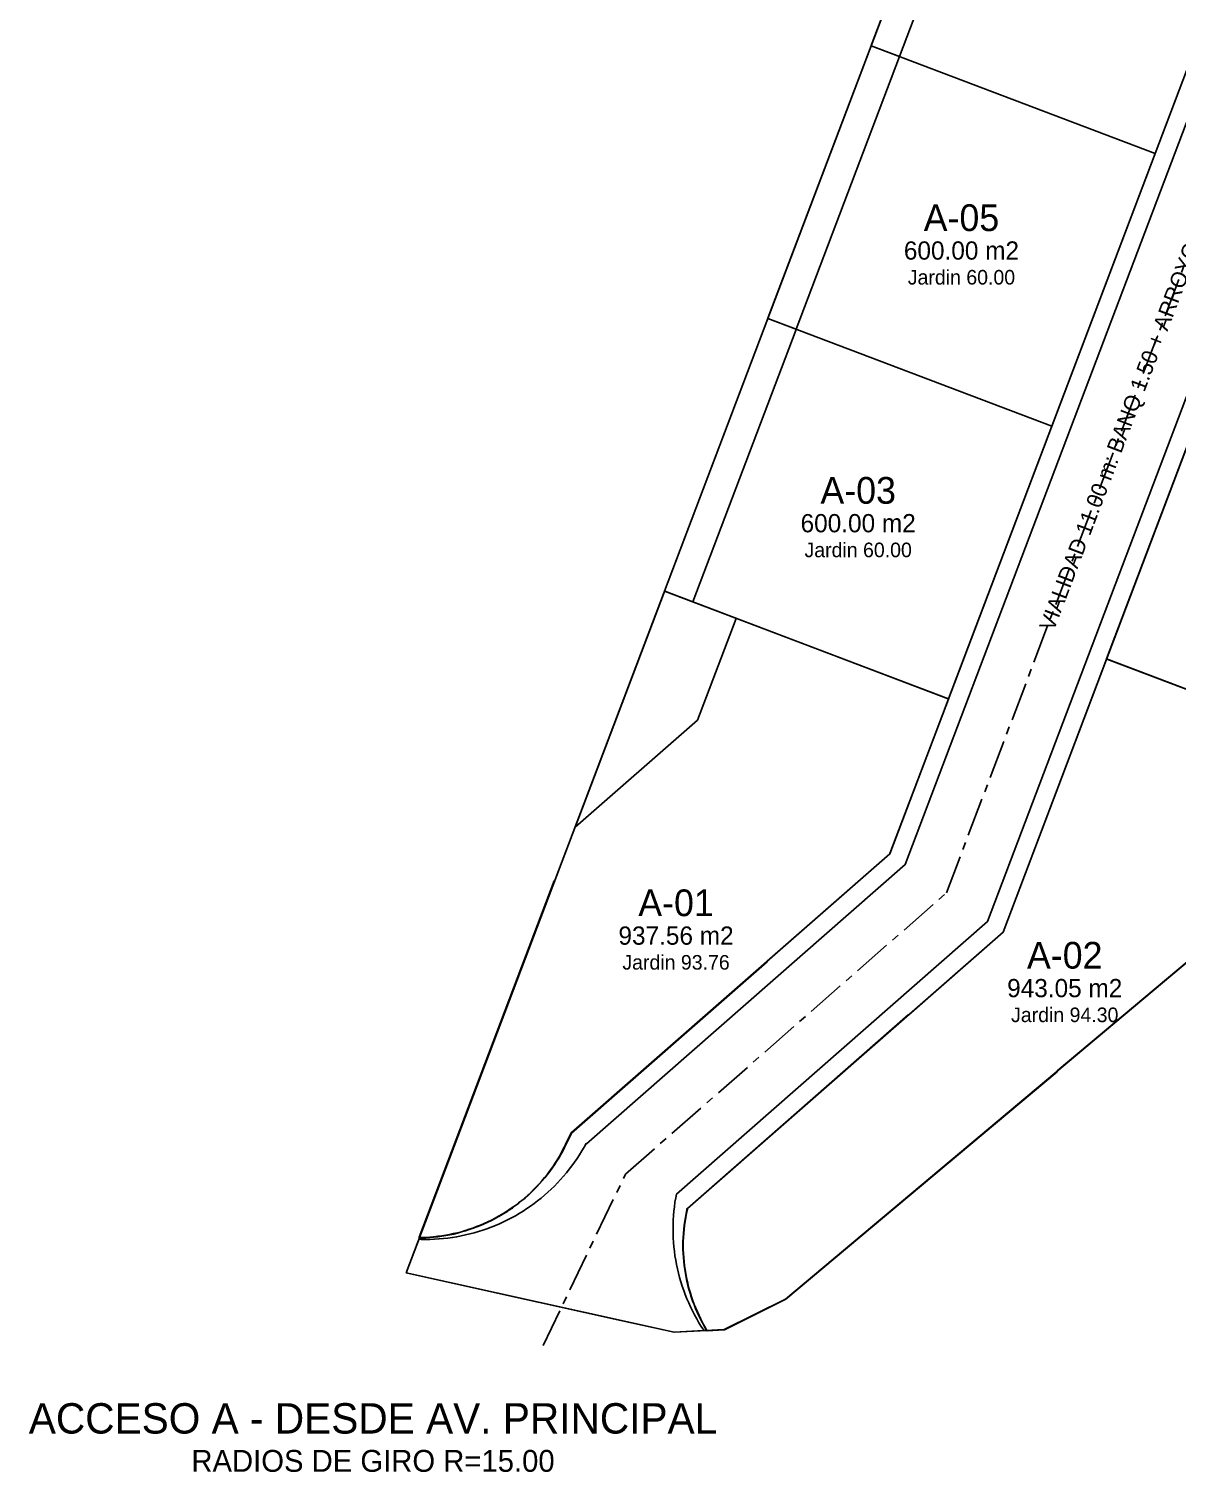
# Model space of a CAD drawing. Header units: metres. Extents: x 357848 to 358234, y 2285108 to 2285465.
# Drawn here: x 357848.2 to 357942.7, y 2285108.2 to 2285227 of the extents above; entities that cross this region are included whole.
import ezdxf
from ezdxf.enums import TextEntityAlignment as Align

# ---------------------------------------------------------------- set-up
doc = ezdxf.new("R2010")
doc.units = ezdxf.units.M
doc.linetypes.add('CENTER', pattern=[5.08, 3.175, -0.635, 0.635, -0.635])
for name, color, linetype in [('ACCESO', 1, 'Continuous'), ('JARDIN-DONACION-10', 3, 'Continuous'), ('LOTES', 2, 'Continuous'), ('LOTES-GRANDES', 6, 'Continuous'), ('POLIGONO', 5, 'Continuous'), ('TEXTO', 7, 'Continuous'), ('VIAL-ARROYO', 8, 'Continuous'), ('VIAL-DERECHO-VIA', 9, 'Continuous'), ('VIAL-EJE', 1, 'Continuous')]:
    doc.layers.add(name, color=color, linetype=linetype)

msp = doc.modelspace()

# ---------------------------------------------------------------- linework, layer by layer
at = {"layer": 'JARDIN-DONACION-10'}
msp.add_lwpolyline([(357928.39, 2285247.11), (357919.89, 2285224.69), (357919.89, 2285224.68), (357919.89, 2285224.68), (357919.89, 2285224.68), (357919.89, 2285224.68), (357919.89, 2285224.68), (357919.89, 2285224.68), (357919.89, 2285224.68), (357919.89, 2285224.68), (357919.89, 2285224.68), (357919.88, 2285224.68), (357919.88, 2285224.68), (357919.88, 2285224.68), (357919.88, 2285224.68), (357919.88, 2285224.68), (357919.88, 2285224.68), (357919.88, 2285224.68), (357917.56, 2285225.56), (357917.56, 2285225.56), (357917.56, 2285225.56), (357917.56, 2285225.56), (357917.56, 2285225.56), (357917.56, 2285225.56), (357917.56, 2285225.56), (357917.56, 2285225.56), (357917.55, 2285225.56), (357917.55, 2285225.56), (357917.55, 2285225.56), (357917.55, 2285225.57), (357917.55, 2285225.57), (357917.55, 2285225.57), (357917.55, 2285225.57), (357917.55, 2285225.57), (357917.55, 2285225.57), (357917.55, 2285225.57), (357926.05, 2285248)], dxfattribs=at)
for points in [[(357909.05, 2285203.11), (357909.05, 2285203.11), (357909.05, 2285203.12), (357909.05, 2285203.12), (357909.05, 2285203.12), (357909.05, 2285203.12), (357909.05, 2285203.12), (357909.05, 2285203.12), (357909.05, 2285203.12), (357909.05, 2285203.12), (357909.05, 2285203.12), (357909.05, 2285203.12), (357909.05, 2285203.12), (357909.05, 2285203.12), (357909.05, 2285203.13), (357909.05, 2285203.13), (357909.05, 2285203.13), (357917.55, 2285225.55), (357917.55, 2285225.55), (357917.55, 2285225.55), (357917.55, 2285225.56), (357917.55, 2285225.56), (357917.55, 2285225.56), (357917.55, 2285225.56), (357917.55, 2285225.56), (357917.55, 2285225.56), (357917.55, 2285225.56), (357917.55, 2285225.56), (357917.55, 2285225.56), (357917.56, 2285225.56), (357917.56, 2285225.56), (357917.56, 2285225.56), (357917.56, 2285225.56), (357917.56, 2285225.56), (357919.88, 2285224.68), (357919.88, 2285224.68), (357919.88, 2285224.68), (357919.88, 2285224.68), (357919.88, 2285224.68), (357919.88, 2285224.68), (357919.88, 2285224.68), (357919.88, 2285224.68), (357919.88, 2285224.67), (357919.88, 2285224.67), (357919.88, 2285224.67), (357919.88, 2285224.67), (357919.88, 2285224.67), (357919.88, 2285224.67), (357919.88, 2285224.67), (357919.88, 2285224.67), (357919.88, 2285224.67), (357911.39, 2285202.24), (357911.39, 2285202.24), (357911.38, 2285202.24), (357911.38, 2285202.24), (357911.38, 2285202.24), (357911.38, 2285202.24), (357911.38, 2285202.24), (357911.38, 2285202.24), (357911.38, 2285202.24), (357911.38, 2285202.24), (357911.38, 2285202.23), (357911.38, 2285202.23), (357911.38, 2285202.23), (357911.38, 2285202.23), (357911.37, 2285202.23), (357911.37, 2285202.23), (357911.37, 2285202.24), (357909.05, 2285203.11)], [(357900.55, 2285180.67), (357900.55, 2285180.67), (357900.55, 2285180.67), (357900.54, 2285180.67), (357900.54, 2285180.67), (357900.54, 2285180.67), (357900.54, 2285180.67), (357900.54, 2285180.68), (357900.54, 2285180.68), (357900.54, 2285180.68), (357900.54, 2285180.68), (357900.54, 2285180.68), (357900.54, 2285180.68), (357900.54, 2285180.68), (357900.54, 2285180.68), (357900.54, 2285180.68), (357900.54, 2285180.68), (357909.04, 2285203.11), (357909.04, 2285203.11), (357909.04, 2285203.11), (357909.04, 2285203.11), (357909.04, 2285203.11), (357909.04, 2285203.11), (357909.04, 2285203.11), (357909.04, 2285203.11), (357909.05, 2285203.11), (357909.05, 2285203.11), (357909.05, 2285203.11), (357909.05, 2285203.11), (357909.05, 2285203.11), (357909.05, 2285203.11), (357909.05, 2285203.11), (357909.05, 2285203.11), (357909.05, 2285203.11), (357911.37, 2285202.24), (357911.37, 2285202.24), (357911.37, 2285202.23), (357911.37, 2285202.23), (357911.38, 2285202.23), (357911.38, 2285202.23), (357911.38, 2285202.23), (357911.38, 2285202.23), (357911.38, 2285202.23), (357911.38, 2285202.23), (357911.38, 2285202.23), (357911.38, 2285202.23), (357911.38, 2285202.23), (357911.38, 2285202.23), (357911.38, 2285202.22), (357911.38, 2285202.22), (357911.38, 2285202.22), (357902.88, 2285179.8), (357902.88, 2285179.8), (357902.88, 2285179.8), (357902.88, 2285179.8), (357902.88, 2285179.79), (357902.88, 2285179.79), (357902.88, 2285179.79), (357902.88, 2285179.79), (357902.87, 2285179.79), (357902.87, 2285179.79), (357902.87, 2285179.79), (357902.87, 2285179.79), (357902.87, 2285179.79), (357902.87, 2285179.79), (357902.87, 2285179.79), (357902.87, 2285179.79), (357902.87, 2285179.79), (357900.55, 2285180.67)], [(357893.2, 2285161.25), (357893.2, 2285161.25), (357893.19, 2285161.25), (357893.19, 2285161.25), (357893.19, 2285161.25), (357893.19, 2285161.25), (357893.19, 2285161.25), (357893.19, 2285161.25), (357893.19, 2285161.25), (357893.19, 2285161.25), (357893.19, 2285161.25), (357893.19, 2285161.25), (357893.19, 2285161.25), (357893.18, 2285161.25), (357893.18, 2285161.25), (357893.18, 2285161.25), (357893.18, 2285161.25), (357893.18, 2285161.25), (357893.18, 2285161.25), (357893.18, 2285161.25), (357893.18, 2285161.25), (357893.18, 2285161.25), (357893.18, 2285161.26), (357893.18, 2285161.26), (357893.18, 2285161.26), (357893.18, 2285161.26), (357893.18, 2285161.26), (357893.18, 2285161.26), (357900.53, 2285180.66), (357900.53, 2285180.66), (357900.53, 2285180.66), (357900.53, 2285180.66), (357900.53, 2285180.66), (357900.53, 2285180.66), (357900.53, 2285180.66), (357900.53, 2285180.66), (357900.53, 2285180.66), (357900.54, 2285180.66), (357900.54, 2285180.66), (357900.54, 2285180.66), (357900.54, 2285180.66), (357900.54, 2285180.66), (357900.54, 2285180.67), (357900.54, 2285180.67), (357900.54, 2285180.67), (357900.54, 2285180.67), (357900.54, 2285180.67), (357900.54, 2285180.67), (357900.54, 2285180.67), (357900.55, 2285180.67), (357900.55, 2285180.67), (357900.55, 2285180.67), (357900.55, 2285180.67), (357900.55, 2285180.67), (357900.55, 2285180.67), (357900.55, 2285180.67), (357900.55, 2285180.67), (357900.55, 2285180.67), (357900.55, 2285180.67), (357900.56, 2285180.67), (357900.56, 2285180.67), (357900.56, 2285180.67), (357906.42, 2285178.45), (357906.42, 2285178.45), (357906.42, 2285178.44), (357906.42, 2285178.44), (357906.42, 2285178.44), (357906.42, 2285178.44), (357906.42, 2285178.44), (357906.42, 2285178.44), (357906.43, 2285178.44), (357906.43, 2285178.44), (357906.43, 2285178.44), (357906.43, 2285178.44), (357906.43, 2285178.44), (357906.43, 2285178.44), (357906.43, 2285178.43), (357906.43, 2285178.43), (357906.43, 2285178.43), (357903.25, 2285170.06), (357903.25, 2285170.06), (357903.25, 2285170.06), (357903.25, 2285170.06), (357903.25, 2285170.06), (357903.25, 2285170.06), (357893.2, 2285161.25)]]:
    msp.add_lwpolyline(points, close=True, dxfattribs=at)
at = {"layer": 'LOTES'}
for points in [[(357940.93, 2285216.7), (357917.55, 2285225.56), (357926.06, 2285248.01), (357949.43, 2285239.15), (357940.93, 2285216.7)], [(357932.42, 2285194.26), (357909.04, 2285203.12), (357917.55, 2285225.56), (357940.93, 2285216.7), (357932.42, 2285194.26)], [(357923.92, 2285171.82), (357900.54, 2285180.67), (357909.04, 2285203.12), (357932.42, 2285194.26), (357923.92, 2285171.82)], [(357945.43, 2285197.54), (357968.81, 2285188.69), (357960.3, 2285166.24), (357936.92, 2285175.1), (357945.43, 2285197.54)]]:
    msp.add_lwpolyline(points, close=True, dxfattribs=at)
at = {"layer": 'LOTES-GRANDES'}
msp.add_lwpolyline([(357880.35, 2285127.5), (357880.35, 2285127.5), (357880.35, 2285127.5), (357880.35, 2285127.5), (357880.35, 2285127.5), (357880.35, 2285127.5), (357880.35, 2285127.5), (357880.35, 2285127.5), (357880.35, 2285127.5), (357880.35, 2285127.5), (357880.35, 2285127.5), (357880.35, 2285127.5), (357891.47, 2285156.83), (357891.47, 2285156.83), (357891.47, 2285156.83), (357891.47, 2285156.83), (357891.47, 2285156.83), (357891.47, 2285156.83), (357891.47, 2285156.83), (357891.47, 2285156.83), (357891.47, 2285156.83), (357891.47, 2285156.83), (357891.47, 2285156.83), (357891.47, 2285156.83), (357891.47, 2285156.84), (357891.47, 2285156.84), (357891.47, 2285156.84), (357891.48, 2285156.84), (357891.48, 2285156.84), (357891.48, 2285156.84), (357891.48, 2285156.85), (357891.48, 2285156.85), (357891.48, 2285156.85), (357891.48, 2285156.85), (357891.49, 2285156.85), (357891.49, 2285156.85), (357891.49, 2285156.85), (357891.49, 2285156.85), (357891.49, 2285156.85), (357891.49, 2285156.85), (357891.5, 2285156.85), (357891.5, 2285156.85), (357891.5, 2285156.85), (357891.5, 2285156.86), (357891.5, 2285156.86), (357891.51, 2285156.86), (357891.51, 2285156.86), (357891.51, 2285156.86), (357891.51, 2285156.86), (357891.51, 2285156.86), (357891.51, 2285156.86), (357891.51, 2285156.86), (357891.51, 2285156.87), (357891.52, 2285156.87), (357900.53, 2285180.66), (357900.53, 2285180.66), (357900.53, 2285180.66), (357900.53, 2285180.66), (357900.54, 2285180.66), (357900.54, 2285180.66), (357900.54, 2285180.66), (357900.54, 2285180.67), (357900.54, 2285180.67), (357900.54, 2285180.67), (357900.55, 2285180.67), (357900.55, 2285180.67), (357900.55, 2285180.67), (357900.55, 2285180.67), (357900.55, 2285180.67), (357900.56, 2285180.67), (357900.56, 2285180.67), (357923.9, 2285171.82), (357923.9, 2285171.82), (357923.9, 2285171.82), (357923.9, 2285171.82), (357923.9, 2285171.82), (357923.9, 2285171.82), (357923.91, 2285171.82), (357923.91, 2285171.81), (357923.91, 2285171.81), (357923.91, 2285171.81), (357923.91, 2285171.81), (357923.91, 2285171.81), (357923.91, 2285171.8), (357923.91, 2285171.8), (357923.91, 2285171.8), (357923.91, 2285171.8), (357923.91, 2285171.8), (357919.09, 2285159.08), (357919.09, 2285159.07), (357919.09, 2285159.07), (357919.08, 2285159.07), (357919.08, 2285159.07), (357919.08, 2285159.07), (357909, 2285150.23), (357908.99, 2285150.23), (357908.99, 2285150.23), (357908.99, 2285150.23), (357908.99, 2285150.23), (357908.99, 2285150.22), (357908.99, 2285150.22), (357908.99, 2285150.22), (357908.99, 2285150.22), (357908.99, 2285150.22), (357908.99, 2285150.21), (357908.99, 2285150.21), (357908.99, 2285150.21), (357908.99, 2285150.21), (357908.99, 2285150.21), (357908.99, 2285150.2), (357908.99, 2285150.2), (357908.99, 2285150.2), (357908.99, 2285150.2), (357908.99, 2285150.2), (357908.99, 2285150.19), (357908.99, 2285150.19), (357908.99, 2285150.19), (357908.99, 2285150.19), (357908.99, 2285150.19), (357908.98, 2285150.19), (357908.98, 2285150.18), (357908.98, 2285150.18), (357908.98, 2285150.18), (357908.98, 2285150.18), (357908.98, 2285150.18), (357908.98, 2285150.18), (357908.98, 2285150.18), (357908.98, 2285150.18), (357908.98, 2285150.18), (357908.98, 2285150.18), (357908.98, 2285150.18), (357908.98, 2285150.18), (357908.98, 2285150.18), (357908.98, 2285150.18), (357908.98, 2285150.18), (357892.89, 2285136.08), (357892.88, 2285136.08), (357892.88, 2285136.08), (357892.88, 2285136.07), (357892.88, 2285136.07), (357892.42, 2285135.12), (357892.42, 2285135.12), (357892.42, 2285135.12), (357892.42, 2285135.12), (357892.42, 2285135.12), (357892.42, 2285135.12), (357892.42, 2285135.11), (357892.42, 2285135.11), (357892.42, 2285135.11), (357892.42, 2285135.11), (357892.42, 2285135.11), (357892.42, 2285135.11), (357892.42, 2285135.11), (357892.42, 2285135.11), (357892.42, 2285135.11), (357892.42, 2285135.11), (357892.42, 2285135.11), (357892.42, 2285135.11), (357892.42, 2285135.11), (357892.42, 2285135.11), (357892.42, 2285135.11), (357892.42, 2285135.11), (357892.42, 2285135.11), (357892.42, 2285135.11), (357892.42, 2285135.11), (357892.31, 2285134.89), (357892.31, 2285134.89), (357892.31, 2285134.89), (357892.31, 2285134.89), (357892.31, 2285134.89), (357892.31, 2285134.89), (357892.16, 2285134.6), (357892.16, 2285134.6), (357892.16, 2285134.6), (357892.16, 2285134.6), (357892.16, 2285134.6), (357892.16, 2285134.6), (357892, 2285134.31), (357892, 2285134.31), (357892, 2285134.31), (357892, 2285134.31), (357892, 2285134.31), (357892, 2285134.31), (357891.83, 2285134.02), (357891.83, 2285134.02), (357891.83, 2285134.02), (357891.83, 2285134.02), (357891.83, 2285134.02), (357891.83, 2285134.02), (357891.66, 2285133.74), (357891.66, 2285133.74), (357891.66, 2285133.74), (357891.66, 2285133.74), (357891.66, 2285133.74), (357891.66, 2285133.74), (357891.48, 2285133.46), (357891.48, 2285133.46), (357891.48, 2285133.46), (357891.48, 2285133.46), (357891.48, 2285133.46), (357891.48, 2285133.46), (357891.29, 2285133.19), (357891.29, 2285133.19), (357891.29, 2285133.18), (357891.29, 2285133.18), (357891.29, 2285133.18), (357891.29, 2285133.18), (357891.09, 2285132.92), (357891.09, 2285132.92), (357891.09, 2285132.92), (357891.09, 2285132.92), (357891.09, 2285132.92), (357891.09, 2285132.92), (357890.89, 2285132.65), (357890.89, 2285132.65), (357890.89, 2285132.65), (357890.89, 2285132.65), (357890.89, 2285132.65), (357890.89, 2285132.65), (357890.69, 2285132.39), (357890.69, 2285132.39), (357890.69, 2285132.39), (357890.69, 2285132.39), (357890.69, 2285132.39), (357890.68, 2285132.39), (357890.47, 2285132.14), (357890.47, 2285132.14), (357890.47, 2285132.14), (357890.47, 2285132.14), (357890.47, 2285132.14), (357890.47, 2285132.14), (357890.25, 2285131.89), (357890.25, 2285131.89), (357890.25, 2285131.89), (357890.25, 2285131.89), (357890.25, 2285131.89), (357890.25, 2285131.89), (357890.03, 2285131.65), (357890.03, 2285131.65), (357890.03, 2285131.65), (357890.03, 2285131.65), (357890.03, 2285131.65), (357890.03, 2285131.65), (357889.79, 2285131.41), (357889.79, 2285131.41), (357889.79, 2285131.41), (357889.79, 2285131.41), (357889.79, 2285131.41), (357889.79, 2285131.41), (357889.56, 2285131.18), (357889.56, 2285131.18), (357889.56, 2285131.18), (357889.56, 2285131.18), (357889.56, 2285131.18), (357889.56, 2285131.18), (357889.31, 2285130.95), (357889.31, 2285130.95), (357889.31, 2285130.95), (357889.31, 2285130.95), (357889.31, 2285130.95), (357889.31, 2285130.95), (357889.06, 2285130.73), (357889.06, 2285130.73), (357889.06, 2285130.73), (357889.06, 2285130.73), (357889.06, 2285130.73), (357889.06, 2285130.73), (357888.81, 2285130.52), (357888.81, 2285130.52), (357888.81, 2285130.52), (357888.81, 2285130.52), (357888.81, 2285130.52), (357888.81, 2285130.52), (357888.55, 2285130.31), (357888.55, 2285130.31), (357888.55, 2285130.31), (357888.55, 2285130.31), (357888.55, 2285130.31), (357888.55, 2285130.31), (357888.29, 2285130.11), (357888.29, 2285130.11), (357888.29, 2285130.11), (357888.29, 2285130.11), (357888.29, 2285130.11), (357888.29, 2285130.11), (357888.02, 2285129.91), (357888.02, 2285129.91), (357888.02, 2285129.91), (357888.02, 2285129.91), (357888.02, 2285129.91), (357888.02, 2285129.91), (357887.74, 2285129.73), (357887.74, 2285129.73), (357887.74, 2285129.73), (357887.74, 2285129.73), (357887.74, 2285129.73), (357887.74, 2285129.73), (357887.47, 2285129.54), (357887.47, 2285129.54), (357887.46, 2285129.54), (357887.46, 2285129.54), (357887.46, 2285129.54), (357887.46, 2285129.54), (357887.18, 2285129.37), (357887.18, 2285129.37), (357887.18, 2285129.37), (357887.18, 2285129.37), (357887.18, 2285129.37), (357887.18, 2285129.37), (357886.9, 2285129.2), (357886.9, 2285129.2), (357886.9, 2285129.2), (357886.9, 2285129.2), (357886.9, 2285129.2), (357886.89, 2285129.2), (357886.6, 2285129.04), (357886.6, 2285129.04), (357886.6, 2285129.04), (357886.6, 2285129.04), (357886.6, 2285129.04), (357886.6, 2285129.04), (357886.31, 2285128.89), (357886.31, 2285128.89), (357886.31, 2285128.89), (357886.31, 2285128.89), (357886.31, 2285128.89), (357886.31, 2285128.89), (357886.01, 2285128.74), (357886.01, 2285128.74), (357886.01, 2285128.74), (357886.01, 2285128.74), (357886.01, 2285128.74), (357886.01, 2285128.74), (357885.71, 2285128.61), (357885.71, 2285128.61), (357885.71, 2285128.61), (357885.71, 2285128.61), (357885.71, 2285128.61), (357885.71, 2285128.61), (357885.4, 2285128.48), (357885.4, 2285128.48), (357885.4, 2285128.48), (357885.4, 2285128.48), (357885.4, 2285128.48), (357885.4, 2285128.48), (357885.1, 2285128.35), (357885.1, 2285128.35), (357885.1, 2285128.35), (357885.1, 2285128.35), (357885.1, 2285128.35), (357885.1, 2285128.35), (357884.79, 2285128.24), (357884.79, 2285128.24), (357884.78, 2285128.24), (357884.78, 2285128.24), (357884.78, 2285128.24), (357884.78, 2285128.24), (357884.47, 2285128.13), (357884.47, 2285128.13), (357884.47, 2285128.13), (357884.47, 2285128.13), (357884.47, 2285128.13), (357884.47, 2285128.13), (357884.15, 2285128.03), (357884.15, 2285128.03), (357884.15, 2285128.03), (357884.15, 2285128.03), (357884.15, 2285128.03), (357884.15, 2285128.03), (357883.84, 2285127.94), (357883.84, 2285127.94), (357883.84, 2285127.94), (357883.83, 2285127.94), (357883.83, 2285127.94), (357883.83, 2285127.94), (357883.51, 2285127.85), (357883.51, 2285127.85), (357883.51, 2285127.85), (357883.51, 2285127.85), (357883.51, 2285127.85), (357883.51, 2285127.85), (357883.19, 2285127.77), (357883.19, 2285127.77), (357883.19, 2285127.77), (357883.19, 2285127.77), (357883.19, 2285127.77), (357883.19, 2285127.77), (357882.87, 2285127.71), (357882.87, 2285127.71), (357882.87, 2285127.71), (357882.87, 2285127.71), (357882.87, 2285127.71), (357882.87, 2285127.71), (357882.54, 2285127.64), (357882.54, 2285127.64), (357882.54, 2285127.64), (357882.54, 2285127.64), (357882.54, 2285127.64), (357882.54, 2285127.64), (357882.21, 2285127.59), (357882.21, 2285127.59), (357882.21, 2285127.59), (357882.21, 2285127.59), (357882.21, 2285127.59), (357882.21, 2285127.59), (357881.88, 2285127.55), (357881.88, 2285127.55), (357881.88, 2285127.55), (357881.88, 2285127.55), (357881.88, 2285127.55), (357881.88, 2285127.55), (357881.55, 2285127.51), (357881.55, 2285127.51), (357881.55, 2285127.51), (357881.55, 2285127.51), (357881.55, 2285127.51), (357881.55, 2285127.51), (357881.22, 2285127.48), (357881.22, 2285127.48), (357881.22, 2285127.48), (357881.22, 2285127.48), (357881.22, 2285127.48), (357881.22, 2285127.48), (357880.89, 2285127.46), (357880.89, 2285127.46), (357880.89, 2285127.46), (357880.89, 2285127.46), (357880.89, 2285127.46), (357880.89, 2285127.46), (357880.56, 2285127.45), (357880.56, 2285127.45), (357880.56, 2285127.45), (357880.56, 2285127.45), (357880.56, 2285127.45), (357880.56, 2285127.45), (357880.39, 2285127.45), (357880.39, 2285127.45), (357880.39, 2285127.45), (357880.39, 2285127.45), (357880.39, 2285127.45), (357880.39, 2285127.45), (357880.39, 2285127.45), (357880.39, 2285127.45), (357880.39, 2285127.45), (357880.39, 2285127.45), (357880.39, 2285127.45), (357880.39, 2285127.45), (357880.39, 2285127.45), (357880.39, 2285127.45), (357880.39, 2285127.45), (357880.39, 2285127.45), (357880.38, 2285127.45), (357880.38, 2285127.45), (357880.38, 2285127.45), (357880.38, 2285127.45), (357880.38, 2285127.45), (357880.37, 2285127.45), (357880.37, 2285127.45), (357880.37, 2285127.45), (357880.37, 2285127.45), (357880.37, 2285127.46), (357880.37, 2285127.46), (357880.36, 2285127.46), (357880.36, 2285127.46), (357880.36, 2285127.46), (357880.36, 2285127.46), (357880.36, 2285127.46), (357880.36, 2285127.47), (357880.36, 2285127.47), (357880.36, 2285127.47), (357880.36, 2285127.47), (357880.35, 2285127.47), (357880.35, 2285127.47), (357880.35, 2285127.48), (357880.35, 2285127.48), (357880.35, 2285127.48), (357880.35, 2285127.48), (357880.35, 2285127.48), (357880.35, 2285127.49), (357880.35, 2285127.49), (357880.35, 2285127.49), (357880.35, 2285127.49), (357880.35, 2285127.49), (357880.35, 2285127.5), (357880.35, 2285127.5), (357880.35, 2285127.5), (357880.35, 2285127.5), (357880.35, 2285127.5)], close=True, dxfattribs=at)
msp.add_lwpolyline([(357959.16, 2285163.25), (357932.87, 2285141.19), (357932.87, 2285141.18), (357932.87, 2285141.18), (357932.86, 2285141.18), (357932.86, 2285141.18), (357932.86, 2285141.18), (357932.86, 2285141.18), (357932.86, 2285141.17), (357932.86, 2285141.17), (357932.86, 2285141.17), (357932.86, 2285141.17), (357932.86, 2285141.17), (357932.86, 2285141.17), (357932.86, 2285141.16), (357932.86, 2285141.16), (357932.86, 2285141.16), (357932.86, 2285141.16), (357932.86, 2285141.16), (357932.86, 2285141.15), (357932.86, 2285141.15), (357932.86, 2285141.15), (357932.86, 2285141.15), (357932.86, 2285141.15), (357932.86, 2285141.14), (357932.86, 2285141.14), (357932.86, 2285141.14), (357932.86, 2285141.14), (357932.85, 2285141.14), (357932.85, 2285141.14), (357932.85, 2285141.13), (357932.85, 2285141.13), (357932.85, 2285141.13), (357932.85, 2285141.13), (357932.85, 2285141.13), (357932.85, 2285141.13), (357932.85, 2285141.13), (357932.85, 2285141.13), (357932.85, 2285141.13), (357932.85, 2285141.13), (357932.85, 2285141.13), (357932.85, 2285141.13), (357932.85, 2285141.13), (357910.53, 2285122.4), (357910.53, 2285122.4), (357910.53, 2285122.4), (357910.53, 2285122.4), (357910.53, 2285122.4), (357910.53, 2285122.4), (357910.53, 2285122.4), (357910.53, 2285122.4), (357910.53, 2285122.4), (357910.53, 2285122.4), (357910.53, 2285122.4), (357910.52, 2285122.4), (357910.52, 2285122.4), (357910.52, 2285122.4), (357910.52, 2285122.4), (357910.52, 2285122.4), (357910.52, 2285122.4), (357910.52, 2285122.4), (357910.52, 2285122.4), (357910.52, 2285122.4), (357910.52, 2285122.4), (357910.52, 2285122.4), (357910.52, 2285122.4), (357910.52, 2285122.4), (357910.52, 2285122.4), (357910.52, 2285122.4), (357910.52, 2285122.4), (357910.52, 2285122.4), (357910.52, 2285122.4), (357910.52, 2285122.4), (357910.52, 2285122.4), (357910.52, 2285122.4), (357905.48, 2285119.89), (357905.48, 2285119.89), (357905.48, 2285119.89), (357905.48, 2285119.89), (357905.48, 2285119.89), (357905.48, 2285119.89), (357905.48, 2285119.89), (357905.48, 2285119.89), (357905.48, 2285119.89), (357905.47, 2285119.89), (357905.47, 2285119.89), (357905.47, 2285119.89), (357905.47, 2285119.89), (357905.47, 2285119.89), (357905.47, 2285119.89), (357905.47, 2285119.89), (357905.47, 2285119.89), (357905.47, 2285119.89), (357905.47, 2285119.89), (357905.47, 2285119.89), (357905.47, 2285119.89), (357905.47, 2285119.89), (357905.47, 2285119.89), (357905.47, 2285119.89), (357905.47, 2285119.89), (357905.47, 2285119.89), (357905.46, 2285119.89), (357905.46, 2285119.89), (357905.46, 2285119.89), (357905.46, 2285119.89), (357905.46, 2285119.89), (357905.46, 2285119.89), (357905.46, 2285119.89), (357905.46, 2285119.89), (357904.05, 2285119.81), (357904.05, 2285119.81), (357904.05, 2285119.81), (357904.05, 2285119.81), (357904.05, 2285119.81), (357904.05, 2285119.81), (357904.05, 2285119.81), (357904.05, 2285119.81), (357904.04, 2285119.81), (357904.04, 2285119.81), (357904.04, 2285119.81), (357904.04, 2285119.81), (357904.04, 2285119.81), (357904.04, 2285119.81), (357904.04, 2285119.81), (357904.04, 2285119.81), (357904.04, 2285119.81), (357904.04, 2285119.81), (357904.04, 2285119.81), (357904.04, 2285119.81), (357904.04, 2285119.81), (357904.03, 2285119.81), (357904.03, 2285119.81), (357904.03, 2285119.81), (357904.03, 2285119.81), (357904.03, 2285119.81), (357904.03, 2285119.81), (357904.02, 2285119.81), (357904.02, 2285119.82), (357904.02, 2285119.82), (357904.02, 2285119.82), (357904.02, 2285119.82), (357904.02, 2285119.82), (357904.01, 2285119.82), (357904.01, 2285119.82), (357904.01, 2285119.83), (357904.01, 2285119.83), (357904.01, 2285119.83), (357904.01, 2285119.83), (357904.01, 2285119.83), (357904.01, 2285119.83), (357904.01, 2285119.84), (357904.01, 2285119.84), (357904.01, 2285119.84), (357904, 2285119.84), (357904, 2285119.84), (357903.98, 2285119.87), (357903.98, 2285119.87), (357903.98, 2285119.87), (357903.98, 2285119.87), (357903.98, 2285119.87), (357903.98, 2285119.87), (357903.82, 2285120.16), (357903.82, 2285120.16), (357903.82, 2285120.16), (357903.82, 2285120.16), (357903.82, 2285120.16), (357903.82, 2285120.16), (357903.66, 2285120.45), (357903.66, 2285120.45), (357903.66, 2285120.45), (357903.66, 2285120.45), (357903.66, 2285120.45), (357903.66, 2285120.45), (357903.5, 2285120.75), (357903.5, 2285120.75), (357903.5, 2285120.75), (357903.5, 2285120.75), (357903.5, 2285120.75), (357903.5, 2285120.75), (357903.36, 2285121.04), (357903.36, 2285121.04), (357903.36, 2285121.04), (357903.36, 2285121.04), (357903.36, 2285121.05), (357903.36, 2285121.05), (357903.22, 2285121.35), (357903.22, 2285121.35), (357903.22, 2285121.35), (357903.22, 2285121.35), (357903.22, 2285121.35), (357903.22, 2285121.35), (357903.09, 2285121.65), (357903.09, 2285121.65), (357903.09, 2285121.65), (357903.09, 2285121.65), (357903.09, 2285121.65), (357903.09, 2285121.65), (357902.97, 2285121.96), (357902.97, 2285121.96), (357902.97, 2285121.96), (357902.97, 2285121.96), (357902.97, 2285121.96), (357902.97, 2285121.96), (357902.85, 2285122.27), (357902.85, 2285122.27), (357902.85, 2285122.27), (357902.85, 2285122.27), (357902.85, 2285122.27), (357902.85, 2285122.27), (357902.74, 2285122.59), (357902.74, 2285122.59), (357902.74, 2285122.59), (357902.74, 2285122.59), (357902.74, 2285122.59), (357902.74, 2285122.59), (357902.64, 2285122.9), (357902.64, 2285122.9), (357902.64, 2285122.9), (357902.64, 2285122.9), (357902.64, 2285122.9), (357902.64, 2285122.9), (357902.55, 2285123.22), (357902.55, 2285123.22), (357902.55, 2285123.22), (357902.55, 2285123.22), (357902.55, 2285123.22), (357902.55, 2285123.22), (357902.46, 2285123.54), (357902.46, 2285123.54), (357902.46, 2285123.54), (357902.46, 2285123.54), (357902.46, 2285123.54), (357902.46, 2285123.54), (357902.39, 2285123.86), (357902.39, 2285123.86), (357902.39, 2285123.87), (357902.39, 2285123.87), (357902.39, 2285123.87), (357902.39, 2285123.87), (357902.32, 2285124.19), (357902.32, 2285124.19), (357902.32, 2285124.19), (357902.32, 2285124.19), (357902.32, 2285124.19), (357902.32, 2285124.19), (357902.26, 2285124.52), (357902.26, 2285124.52), (357902.26, 2285124.52), (357902.26, 2285124.52), (357902.26, 2285124.52), (357902.26, 2285124.52), (357902.21, 2285124.84), (357902.21, 2285124.84), (357902.21, 2285124.84), (357902.21, 2285124.84), (357902.21, 2285124.84), (357902.21, 2285124.84), (357902.16, 2285125.17), (357902.16, 2285125.17), (357902.16, 2285125.17), (357902.16, 2285125.17), (357902.16, 2285125.17), (357902.16, 2285125.17), (357902.12, 2285125.5), (357902.12, 2285125.5), (357902.12, 2285125.5), (357902.12, 2285125.5), (357902.12, 2285125.5), (357902.12, 2285125.5), (357902.1, 2285125.83), (357902.1, 2285125.83), (357902.1, 2285125.83), (357902.1, 2285125.83), (357902.1, 2285125.83), (357902.1, 2285125.83), (357902.08, 2285126.17), (357902.08, 2285126.17), (357902.08, 2285126.17), (357902.08, 2285126.17), (357902.08, 2285126.17), (357902.08, 2285126.17), (357902.06, 2285126.5), (357902.06, 2285126.5), (357902.06, 2285126.5), (357902.06, 2285126.5), (357902.06, 2285126.5), (357902.06, 2285126.5), (357902.06, 2285126.83), (357902.06, 2285126.83), (357902.06, 2285126.83), (357902.06, 2285126.83), (357902.06, 2285126.83), (357902.06, 2285126.83), (357902.06, 2285127.16), (357902.06, 2285127.16), (357902.06, 2285127.16), (357902.06, 2285127.16), (357902.06, 2285127.16), (357902.06, 2285127.16), (357902.08, 2285127.49), (357902.08, 2285127.49), (357902.08, 2285127.49), (357902.08, 2285127.49), (357902.08, 2285127.49), (357902.08, 2285127.49), (357902.1, 2285127.82), (357902.1, 2285127.82), (357902.1, 2285127.82), (357902.1, 2285127.83), (357902.1, 2285127.83), (357902.1, 2285127.83), (357902.12, 2285128.16), (357902.12, 2285128.16), (357902.12, 2285128.16), (357902.12, 2285128.16), (357902.12, 2285128.16), (357902.12, 2285128.16), (357902.16, 2285128.49), (357902.16, 2285128.49), (357902.16, 2285128.49), (357902.16, 2285128.49), (357902.16, 2285128.49), (357902.16, 2285128.49), (357902.21, 2285128.81), (357902.21, 2285128.81), (357902.21, 2285128.81), (357902.21, 2285128.82), (357902.21, 2285128.82), (357902.21, 2285128.82), (357902.26, 2285129.14), (357902.26, 2285129.14), (357902.26, 2285129.14), (357902.26, 2285129.14), (357902.26, 2285129.14), (357902.26, 2285129.14), (357902.32, 2285129.47), (357902.32, 2285129.47), (357902.32, 2285129.47), (357902.32, 2285129.47), (357902.32, 2285129.47), (357902.32, 2285129.47), (357902.39, 2285129.79), (357902.39, 2285129.79), (357902.39, 2285129.79), (357902.39, 2285129.79), (357902.39, 2285129.79), (357902.39, 2285129.79), (357902.4, 2285129.86), (357902.4, 2285129.86), (357902.4, 2285129.86), (357902.4, 2285129.86), (357902.4, 2285129.86), (357902.4, 2285129.86), (357902.4, 2285129.86), (357902.4, 2285129.86), (357902.4, 2285129.86), (357902.4, 2285129.86), (357902.4, 2285129.86), (357902.4, 2285129.86), (357902.4, 2285129.86), (357902.4, 2285129.86), (357902.4, 2285129.86), (357902.4, 2285129.87), (357902.4, 2285129.87), (357902.4, 2285129.87), (357902.41, 2285129.87), (357902.41, 2285129.87), (357902.41, 2285129.87), (357902.41, 2285129.87), (357902.41, 2285129.87), (357902.41, 2285129.87), (357902.41, 2285129.87), (357902.41, 2285129.87), (357902.41, 2285129.87), (357902.41, 2285129.87), (357902.41, 2285129.87), (357902.41, 2285129.87), (357902.41, 2285129.87), (357902.41, 2285129.87), (357902.41, 2285129.88), (357902.41, 2285129.88), (357902.41, 2285129.88), (357902.41, 2285129.88), (357902.41, 2285129.88), (357902.41, 2285129.88), (357902.41, 2285129.88), (357902.41, 2285129.88), (357902.41, 2285129.88), (357902.41, 2285129.88), (357902.41, 2285129.88), (357902.41, 2285129.88), (357902.41, 2285129.88), (357902.41, 2285129.88), (357902.41, 2285129.88), (357902.42, 2285129.88), (357902.42, 2285129.88), (357902.42, 2285129.88), (357902.42, 2285129.88), (357902.42, 2285129.88), (357902.42, 2285129.88), (357902.42, 2285129.88), (357902.42, 2285129.88), (357902.42, 2285129.88), (357902.42, 2285129.88), (357902.42, 2285129.88), (357902.42, 2285129.88), (357902.42, 2285129.88), (357902.42, 2285129.88), (357902.42, 2285129.88), (357902.42, 2285129.88), (357920.6, 2285145.81), (357920.6, 2285145.81), (357920.6, 2285145.81), (357920.6, 2285145.81), (357920.6, 2285145.81), (357920.6, 2285145.81), (357920.6, 2285145.81), (357920.6, 2285145.81), (357920.6, 2285145.81), (357920.6, 2285145.81), (357920.6, 2285145.81), (357920.6, 2285145.81), (357920.6, 2285145.82), (357920.61, 2285145.82), (357920.61, 2285145.82), (357920.61, 2285145.82), (357920.61, 2285145.82), (357920.61, 2285145.82), (357920.61, 2285145.82), (357920.62, 2285145.82), (357920.62, 2285145.82), (357920.62, 2285145.82), (357920.62, 2285145.82), (357920.62, 2285145.82), (357920.63, 2285145.82), (357920.63, 2285145.82), (357920.63, 2285145.82), (357920.63, 2285145.82), (357920.63, 2285145.82), (357920.63, 2285145.82), (357920.63, 2285145.82), (357920.64, 2285145.82), (357920.64, 2285145.82), (357920.64, 2285145.82), (357920.64, 2285145.82), (357920.64, 2285145.82), (357920.64, 2285145.82), (357920.65, 2285145.82), (357920.65, 2285145.82), (357920.65, 2285145.82), (357920.65, 2285145.82), (357920.65, 2285145.82), (357920.66, 2285145.82), (357920.66, 2285145.82), (357928.4, 2285152.6), (357928.4, 2285152.6), (357928.4, 2285152.61), (357928.4, 2285152.61), (357928.4, 2285152.61), (357928.4, 2285152.61), (357936.92, 2285175.08), (357936.92, 2285175.08), (357936.92, 2285175.09), (357936.92, 2285175.09), (357936.92, 2285175.09), (357936.92, 2285175.09), (357936.92, 2285175.09), (357936.93, 2285175.09), (357936.93, 2285175.09), (357936.93, 2285175.09), (357936.93, 2285175.09), (357936.93, 2285175.1), (357936.93, 2285175.1), (357936.94, 2285175.1), (357936.94, 2285175.1), (357936.94, 2285175.09), (357936.94, 2285175.09), (357960.28, 2285166.25)], dxfattribs=at)
at = {"layer": 'POLIGONO'}
msp.add_lwpolyline([(357879.27, 2285124.57), (357941.62, 2285289.07), (358060.31, 2285262.57), (358062.26, 2285261.77), (358063.93, 2285260.34), (358065.12, 2285258.56), (358065.64, 2285256.29), (358065.51, 2285254.15), (358063.95, 2285251.17), (357910.51, 2285122.42), (357905.46, 2285119.92), (357901.33, 2285119.68), (357879.27, 2285124.57)], close=True, dxfattribs=at)
at = {"layer": 'VIAL-ARROYO'}
msp.add_lwpolyline([(357956.44, 2285230.84), (357927.13, 2285153.49), (357927.13, 2285153.49), (357927.13, 2285153.49), (357927.13, 2285153.49), (357927.13, 2285153.49), (357927.13, 2285153.49), (357901.52, 2285131.05), (357901.52, 2285131.05), (357901.52, 2285131.05), (357901.52, 2285131.05), (357901.52, 2285131.05), (357901.52, 2285131.05), (357901.52, 2285131.05), (357901.52, 2285131.05), (357901.46, 2285130.75), (357901.46, 2285130.75), (357901.4, 2285130.38), (357901.4, 2285130.38), (357901.35, 2285130.02), (357901.35, 2285130.02), (357901.31, 2285129.65), (357901.31, 2285129.65), (357901.28, 2285129.29), (357901.28, 2285129.29), (357901.26, 2285128.92), (357901.26, 2285128.92), (357901.24, 2285128.55), (357901.24, 2285128.55), (357901.24, 2285128.18), (357901.24, 2285128.18), (357901.24, 2285127.81), (357901.24, 2285127.81), (357901.26, 2285127.45), (357901.26, 2285127.45), (357901.28, 2285127.08), (357901.28, 2285127.08), (357901.31, 2285126.71), (357901.31, 2285126.71), (357901.35, 2285126.35), (357901.35, 2285126.35), (357901.4, 2285125.98), (357901.4, 2285125.98), (357901.46, 2285125.62), (357901.46, 2285125.62), (357901.53, 2285125.26), (357901.53, 2285125.26), (357901.6, 2285124.9), (357901.6, 2285124.9), (357901.69, 2285124.54), (357901.69, 2285124.54), (357901.78, 2285124.18), (357901.78, 2285124.18), (357901.89, 2285123.83), (357901.89, 2285123.83), (357902, 2285123.48), (357902, 2285123.48), (357902.12, 2285123.13), (357902.12, 2285123.13), (357902.24, 2285122.78), (357902.24, 2285122.78), (357902.38, 2285122.44), (357902.38, 2285122.44), (357902.53, 2285122.1), (357902.53, 2285122.1), (357902.68, 2285121.77), (357902.68, 2285121.77), (357902.84, 2285121.44), (357902.84, 2285121.44), (357903.01, 2285121.11), (357903.01, 2285121.11), (357903.19, 2285120.79), (357903.19, 2285120.79), (357903.37, 2285120.47), (357903.37, 2285120.47), (357903.57, 2285120.16), (357903.57, 2285120.16), (357903.77, 2285119.85), (357903.77, 2285119.85), (357903.77, 2285119.84), (357903.78, 2285119.84), (357903.78, 2285119.84), (357903.78, 2285119.84), (357903.78, 2285119.83), (357903.78, 2285119.83), (357903.78, 2285119.83), (357903.78, 2285119.83), (357903.78, 2285119.83), (357903.78, 2285119.83), (357903.78, 2285119.83), (357903.78, 2285119.83), (357903.77, 2285119.83), (357903.77, 2285119.83), (357903.77, 2285119.83), (357903.77, 2285119.82), (357903.77, 2285119.82), (357903.77, 2285119.82), (357903.77, 2285119.82), (357903.77, 2285119.82), (357903.77, 2285119.82), (357903.77, 2285119.82), (357903.77, 2285119.82), (357901.33, 2285119.68), (357901.33, 2285119.68), (357901.33, 2285119.68), (357901.33, 2285119.68), (357896.07, 2285120.85), (357890.56, 2285122.07), (357886.54, 2285122.96), (357879.29, 2285124.57), (357879.29, 2285124.57), (357879.29, 2285124.57), (357879.28, 2285124.57), (357879.28, 2285124.57), (357879.28, 2285124.57), (357879.28, 2285124.57), (357879.28, 2285124.57), (357879.28, 2285124.57), (357879.28, 2285124.57), (357879.28, 2285124.57), (357879.28, 2285124.57), (357879.28, 2285124.57), (357879.28, 2285124.57), (357879.28, 2285124.58), (357879.28, 2285124.58), (357879.28, 2285124.58), (357879.28, 2285124.58), (357879.28, 2285124.58), (357880.32, 2285127.33), (357880.32, 2285127.33), (357880.32, 2285127.33), (357880.32, 2285127.33), (357880.32, 2285127.33), (357880.32, 2285127.34), (357880.33, 2285127.34), (357880.33, 2285127.34), (357880.33, 2285127.34), (357880.33, 2285127.34), (357880.33, 2285127.34), (357880.33, 2285127.34), (357880.33, 2285127.34), (357880.33, 2285127.34), (357880.51, 2285127.33), (357880.51, 2285127.33), (357880.88, 2285127.33), (357880.88, 2285127.33), (357881.24, 2285127.33), (357881.24, 2285127.33), (357881.61, 2285127.35), (357881.61, 2285127.35), (357881.98, 2285127.37), (357881.98, 2285127.37), (357882.35, 2285127.4), (357882.35, 2285127.4), (357882.71, 2285127.44), (357882.71, 2285127.44), (357883.08, 2285127.49), (357883.08, 2285127.49), (357883.44, 2285127.55), (357883.44, 2285127.55), (357883.8, 2285127.62), (357883.8, 2285127.62), (357884.16, 2285127.69), (357884.16, 2285127.69), (357884.52, 2285127.78), (357884.52, 2285127.78), (357884.88, 2285127.87), (357884.88, 2285127.87), (357885.23, 2285127.97), (357885.23, 2285127.97), (357885.58, 2285128.08), (357885.58, 2285128.08), (357885.93, 2285128.2), (357885.93, 2285128.2), (357886.27, 2285128.33), (357886.27, 2285128.33), (357886.62, 2285128.47), (357886.62, 2285128.47), (357886.95, 2285128.61), (357886.96, 2285128.61), (357887.29, 2285128.77), (357887.29, 2285128.77), (357887.62, 2285128.93), (357887.62, 2285128.93), (357887.95, 2285129.1), (357887.95, 2285129.1), (357888.27, 2285129.28), (357888.27, 2285129.28), (357888.59, 2285129.46), (357888.59, 2285129.46), (357888.9, 2285129.65), (357888.9, 2285129.65), (357889.21, 2285129.86), (357889.21, 2285129.86), (357889.51, 2285130.06), (357889.51, 2285130.06), (357889.81, 2285130.28), (357889.81, 2285130.28), (357890.1, 2285130.5), (357890.1, 2285130.5), (357890.39, 2285130.73), (357890.39, 2285130.73), (357890.67, 2285130.97), (357890.67, 2285130.97), (357890.95, 2285131.21), (357890.95, 2285131.21), (357891.22, 2285131.46), (357891.22, 2285131.46), (357891.48, 2285131.72), (357891.48, 2285131.72), (357891.74, 2285131.98), (357891.74, 2285131.98), (357891.99, 2285132.25), (357891.99, 2285132.25), (357892.23, 2285132.53), (357892.23, 2285132.53), (357892.47, 2285132.81), (357892.47, 2285132.81), (357892.7, 2285133.1), (357892.7, 2285133.1), (357892.92, 2285133.39), (357892.92, 2285133.39), (357893.14, 2285133.69), (357893.14, 2285133.69), (357893.35, 2285133.99), (357893.35, 2285133.99), (357893.55, 2285134.3), (357893.55, 2285134.3), (357893.74, 2285134.62), (357893.74, 2285134.62), (357893.93, 2285134.93), (357893.93, 2285134.93), (357894.08, 2285135.21), (357894.08, 2285135.21), (357894.08, 2285135.21), (357894.08, 2285135.21), (357894.08, 2285135.21), (357894.08, 2285135.21), (357894.08, 2285135.21), (357894.08, 2285135.21), (357894.09, 2285135.21), (357894.09, 2285135.21), (357894.09, 2285135.21), (357894.09, 2285135.21), (357894.09, 2285135.21), (357894.09, 2285135.21), (357894.09, 2285135.21), (357894.09, 2285135.21), (357894.09, 2285135.21), (357894.09, 2285135.21), (357894.09, 2285135.21), (357894.1, 2285135.21), (357894.1, 2285135.21), (357894.1, 2285135.21), (357894.1, 2285135.21), (357894.1, 2285135.21), (357894.1, 2285135.21), (357894.1, 2285135.21), (357894.1, 2285135.21), (357894.1, 2285135.2), (357894.1, 2285135.2), (357894.1, 2285135.2), (357894.1, 2285135.2), (357894.1, 2285135.2), (357894.1, 2285135.2), (357894.1, 2285135.2), (357894.1, 2285135.2), (357894.1, 2285135.2), (357894.1, 2285135.2), (357894.11, 2285135.2), (357894.11, 2285135.2), (357894.11, 2285135.2), (357894.11, 2285135.2), (357894.11, 2285135.2), (357894.11, 2285135.2), (357894.11, 2285135.2), (357894.11, 2285135.2), (357894.11, 2285135.2), (357894.11, 2285135.2), (357894.11, 2285135.2), (357920.35, 2285158.19), (357920.35, 2285158.19), (357920.36, 2285158.19), (357920.36, 2285158.19), (357920.36, 2285158.19), (357920.36, 2285158.19), (357953.67, 2285246.09)], dxfattribs=at)
at = {"layer": 'VIAL-DERECHO-VIA'}
msp.add_lwpolyline([(357957.03, 2285228.17), (357928.4, 2285152.61), (357928.4, 2285152.61), (357928.4, 2285152.61), (357928.4, 2285152.61), (357928.4, 2285152.61), (357928.4, 2285152.61), (357902.44, 2285129.86), (357902.44, 2285129.86), (357902.44, 2285129.86), (357902.43, 2285129.86), (357902.43, 2285129.86), (357902.43, 2285129.86), (357902.43, 2285129.86), (357902.42, 2285129.79), (357902.42, 2285129.79), (357902.35, 2285129.46), (357902.35, 2285129.46), (357902.29, 2285129.14), (357902.29, 2285129.14), (357902.24, 2285128.81), (357902.24, 2285128.81), (357902.19, 2285128.48), (357902.19, 2285128.48), (357902.15, 2285128.15), (357902.15, 2285128.15), (357902.13, 2285127.82), (357902.13, 2285127.82), (357902.11, 2285127.49), (357902.11, 2285127.49), (357902.09, 2285127.16), (357902.09, 2285127.16), (357902.09, 2285126.83), (357902.09, 2285126.83), (357902.09, 2285126.5), (357902.09, 2285126.5), (357902.11, 2285126.17), (357902.11, 2285126.17), (357902.13, 2285125.84), (357902.13, 2285125.84), (357902.15, 2285125.51), (357902.15, 2285125.51), (357902.19, 2285125.18), (357902.19, 2285125.18), (357902.24, 2285124.85), (357902.24, 2285124.85), (357902.29, 2285124.52), (357902.29, 2285124.52), (357902.35, 2285124.2), (357902.35, 2285124.2), (357902.42, 2285123.87), (357902.42, 2285123.87), (357902.49, 2285123.55), (357902.49, 2285123.55), (357902.58, 2285123.23), (357902.58, 2285123.23), (357902.67, 2285122.91), (357902.67, 2285122.91), (357902.77, 2285122.6), (357902.77, 2285122.6), (357902.88, 2285122.28), (357902.88, 2285122.28), (357902.99, 2285121.97), (357902.99, 2285121.97), (357903.12, 2285121.66), (357903.12, 2285121.66), (357903.25, 2285121.36), (357903.25, 2285121.36), (357903.39, 2285121.06), (357903.39, 2285121.06), (357903.53, 2285120.76), (357903.53, 2285120.76), (357903.68, 2285120.47), (357903.68, 2285120.47), (357903.84, 2285120.18), (357903.84, 2285120.18), (357904.01, 2285119.89), (357904.01, 2285119.89), (357904.03, 2285119.85), (357904.03, 2285119.85), (357904.03, 2285119.85), (357904.03, 2285119.85), (357904.03, 2285119.85), (357904.03, 2285119.85), (357904.03, 2285119.85), (357904.03, 2285119.85), (357904.03, 2285119.84), (357904.03, 2285119.84), (357904.03, 2285119.84), (357904.03, 2285119.84), (357904.03, 2285119.84), (357904.03, 2285119.84), (357904.03, 2285119.84), (357904.03, 2285119.84), (357904.03, 2285119.84), (357904.03, 2285119.84), (357904.03, 2285119.84), (357904.03, 2285119.84), (357904.03, 2285119.84), (357904.03, 2285119.84), (357901.33, 2285119.68), (357901.33, 2285119.68), (357901.33, 2285119.68), (357901.33, 2285119.68), (357897.57, 2285120.51), (357886.54, 2285122.96), (357879.29, 2285124.57), (357879.29, 2285124.57), (357879.29, 2285124.57), (357879.28, 2285124.57), (357879.28, 2285124.57), (357879.28, 2285124.57), (357879.28, 2285124.57), (357879.28, 2285124.57), (357879.28, 2285124.57), (357879.28, 2285124.57), (357879.28, 2285124.57), (357879.28, 2285124.57), (357879.28, 2285124.57), (357879.28, 2285124.57), (357879.28, 2285124.58), (357879.28, 2285124.58), (357879.28, 2285124.58), (357879.28, 2285124.58), (357879.28, 2285124.58), (357880.37, 2285127.47), (357880.37, 2285127.47), (357880.38, 2285127.47), (357880.38, 2285127.47), (357880.38, 2285127.47), (357880.38, 2285127.47), (357880.38, 2285127.48), (357880.38, 2285127.48), (357880.38, 2285127.48), (357880.38, 2285127.48), (357880.38, 2285127.48), (357880.38, 2285127.48), (357880.38, 2285127.48), (357880.56, 2285127.48), (357880.56, 2285127.48), (357880.89, 2285127.49), (357880.89, 2285127.49), (357881.22, 2285127.51), (357881.22, 2285127.51), (357881.55, 2285127.54), (357881.55, 2285127.54), (357881.88, 2285127.58), (357881.88, 2285127.58), (357882.21, 2285127.62), (357882.21, 2285127.62), (357882.53, 2285127.67), (357882.53, 2285127.67), (357882.86, 2285127.73), (357882.86, 2285127.73), (357883.18, 2285127.8), (357883.18, 2285127.8), (357883.51, 2285127.88), (357883.51, 2285127.88), (357883.83, 2285127.96), (357883.83, 2285127.96), (357884.14, 2285128.06), (357884.15, 2285128.06), (357884.46, 2285128.16), (357884.46, 2285128.16), (357884.77, 2285128.26), (357884.77, 2285128.26), (357885.08, 2285128.38), (357885.08, 2285128.38), (357885.39, 2285128.5), (357885.39, 2285128.5), (357885.7, 2285128.63), (357885.7, 2285128.63), (357886, 2285128.77), (357886, 2285128.77), (357886.3, 2285128.92), (357886.3, 2285128.92), (357886.59, 2285129.07), (357886.59, 2285129.07), (357886.88, 2285129.23), (357886.88, 2285129.23), (357887.17, 2285129.4), (357887.17, 2285129.4), (357887.45, 2285129.57), (357887.45, 2285129.57), (357887.73, 2285129.75), (357887.73, 2285129.75), (357888, 2285129.94), (357888, 2285129.94), (357888.27, 2285130.13), (357888.27, 2285130.13), (357888.53, 2285130.33), (357888.53, 2285130.33), (357888.79, 2285130.54), (357888.79, 2285130.54), (357889.04, 2285130.75), (357889.04, 2285130.75), (357889.29, 2285130.97), (357889.29, 2285130.97), (357889.53, 2285131.2), (357889.54, 2285131.2), (357889.77, 2285131.43), (357889.77, 2285131.43), (357890, 2285131.67), (357890, 2285131.67), (357890.23, 2285131.91), (357890.23, 2285131.91), (357890.45, 2285132.16), (357890.45, 2285132.16), (357890.66, 2285132.41), (357890.66, 2285132.41), (357890.87, 2285132.67), (357890.87, 2285132.67), (357891.07, 2285132.93), (357891.07, 2285132.93), (357891.26, 2285133.2), (357891.26, 2285133.2), (357891.45, 2285133.47), (357891.45, 2285133.48), (357891.63, 2285133.75), (357891.63, 2285133.75), (357891.81, 2285134.03), (357891.81, 2285134.04), (357891.97, 2285134.32), (357891.97, 2285134.32), (357892.13, 2285134.61), (357892.13, 2285134.61), (357892.28, 2285134.91), (357892.28, 2285134.91), (357892.39, 2285135.12), (357892.39, 2285135.12), (357892.39, 2285135.13), (357892.39, 2285135.13), (357892.39, 2285135.13), (357892.39, 2285135.13), (357892.39, 2285135.13), (357892.86, 2285136.09), (357892.86, 2285136.09), (357892.86, 2285136.09), (357892.86, 2285136.09), (357892.86, 2285136.1), (357919.08, 2285159.07), (357919.08, 2285159.07), (357919.09, 2285159.07), (357919.09, 2285159.07), (357919.09, 2285159.07), (357919.09, 2285159.07), (357952.26, 2285246.62)], dxfattribs=at)
at = {"layer": 'VIAL-EJE', "linetype": 'CENTER'}
msp.add_lwpolyline([(357890.55, 2285118.6), (357897.33, 2285132.7), (357923.74, 2285155.84), (357957.41, 2285244.67)], dxfattribs=at)

# ---------------------------------------------------------------- texts
at = {"layer": 'ACCESO'}
for s, height, p in [('ACCESO A - DESDE AV. PRINCIPAL', 2.5, (357876.55, 2285112.6)), ('RADIOS DE GIRO R=15.00', 1.8, (357876.55, 2285109.1))]:
    msp.add_text(s, height=height, dxfattribs=at).set_placement(p, align=Align.MIDDLE_CENTER)
at = {"layer": 'TEXTO'}
msp.add_text('VIALIDAD 11.00 m: BANQ 1.50 + ARROYO 8.00 + BANQ 1.50', height=1.3, rotation=69.25, dxfattribs=at).set_placement((357940.57, 2285200.26), align=Align.MIDDLE_CENTER)
for s, height, p in [('A-05', 2.2, (357924.98, 2285211.41)), ('600.00 m2', 1.5, (357924.98, 2285208.71)), ('Jardin 60.00', 1.2, (357924.98, 2285206.51)), ('A-03', 2.2, (357916.48, 2285188.97)), ('600.00 m2', 1.5, (357916.48, 2285186.27)), ('Jardin 60.00', 1.2, (357916.48, 2285184.07)), ('A-01', 2.2, (357901.49, 2285155.03)), ('937.56 m2', 1.5, (357901.49, 2285152.33)), ('Jardin 93.76', 1.2, (357901.49, 2285150.13)), ('A-02', 2.2, (357933.48, 2285150.71)), ('943.05 m2', 1.5, (357933.48, 2285148.01)), ('Jardin 94.30', 1.2, (357933.48, 2285145.81))]:
    msp.add_text(s, height=height, dxfattribs=at).set_placement(p, align=Align.MIDDLE_CENTER)

doc.saveas('drawing.dxf')
